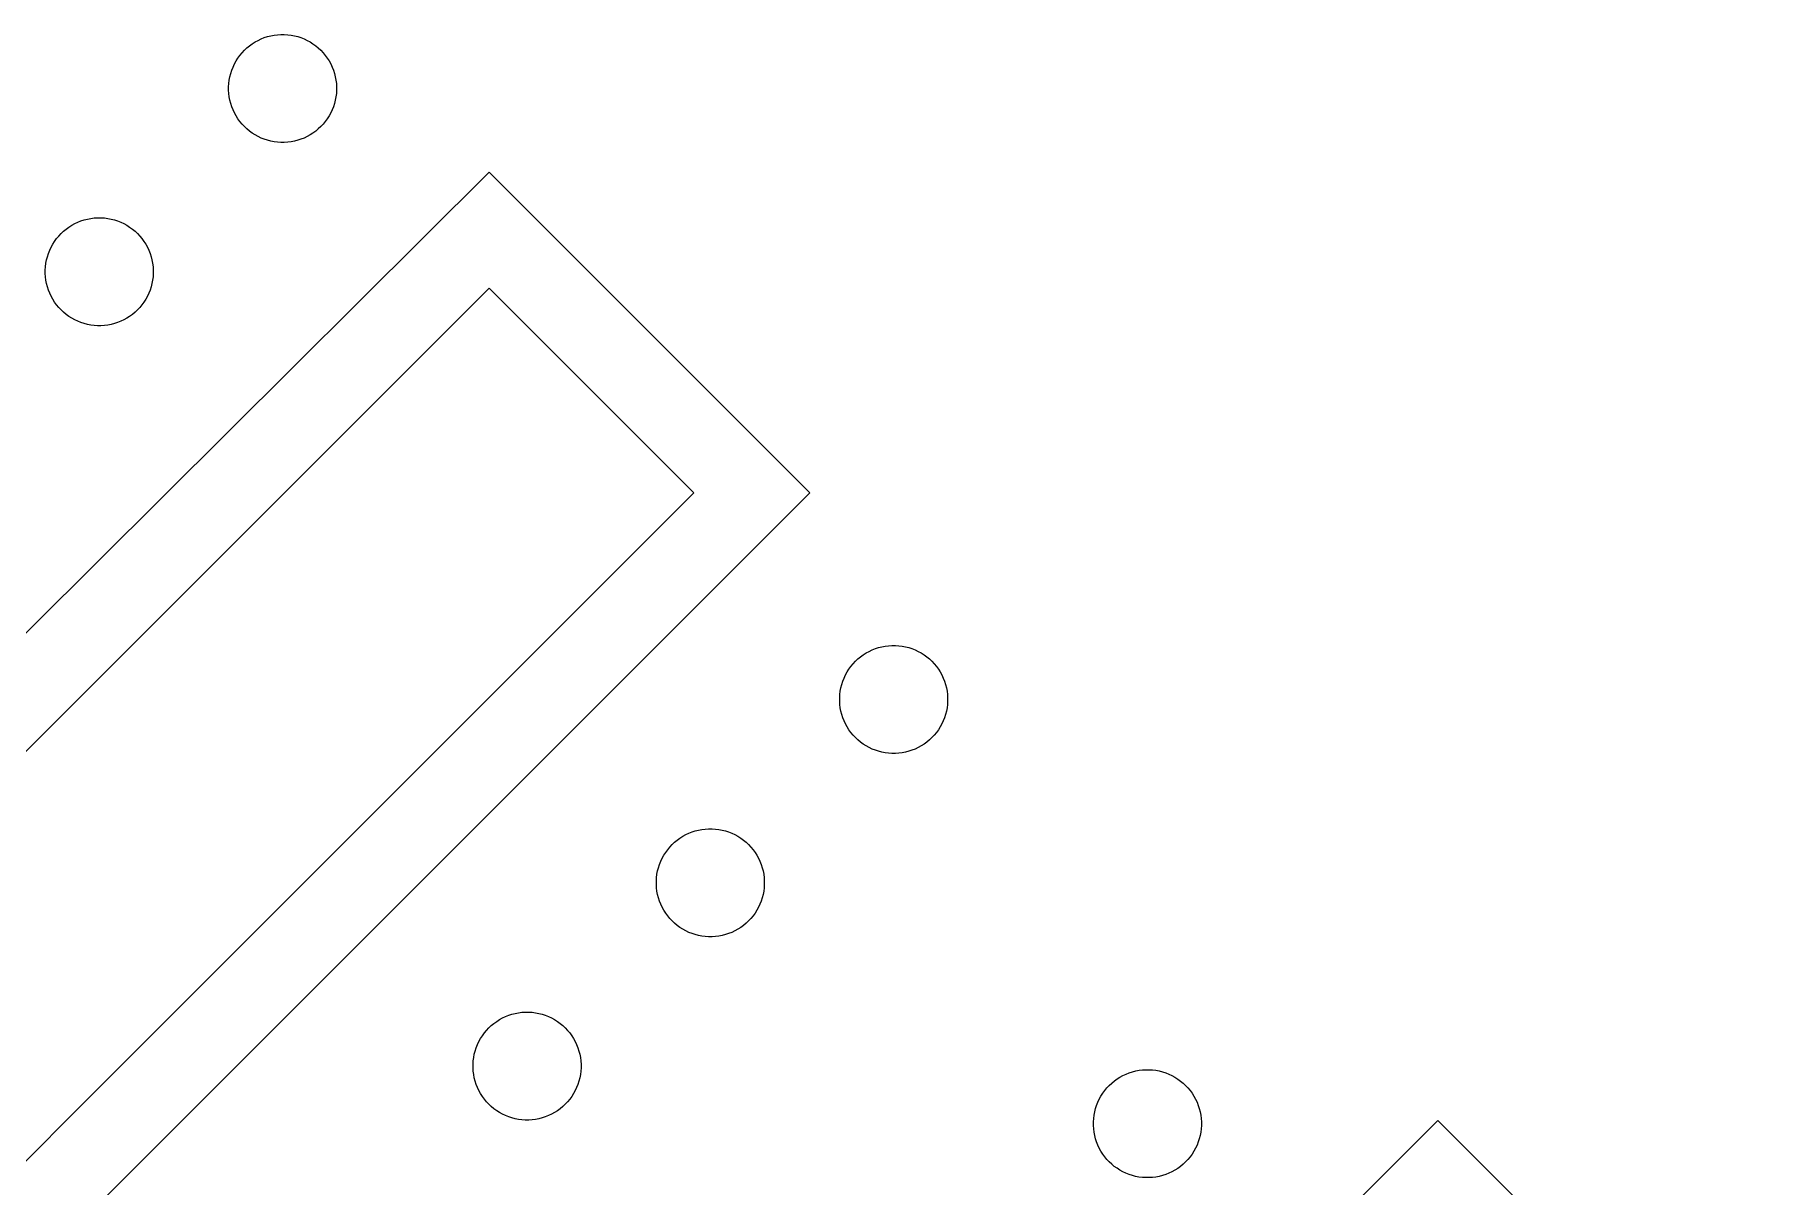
# Model space of a CAD drawing. Extents: x -16500 to 16500, y -16500 to 38576.
# Drawn here: x -5037 to -1047, y -5590 to -2923 of the extents above; entities that cross this region are included whole.
import ezdxf

# ---------------------------------------------------------------- set-up
doc = ezdxf.new("R2010")
doc.units = 0
doc.header["$MEASUREMENT"] = 0
doc.layers.add('Top', color=1, linetype='Continuous')
doc.layers.add('Vias', color=60, linetype='Continuous')

msp = doc.modelspace()

# ---------------------------------------------------------------- linework, layer by layer
at = {"layer": 'Top'}
msp.add_lwpolyline([(-8626.703, -10592.703), (-10016.875, -10016.875), (-10592.703, -8626.703), (-10016.875, -7236.531), (-8626.703, -6660.703), (-7761.531, -7019.069), (-7761.531, -6999.65), (-7473.412, -6999.65), (-6999.65, -7473.412), (-6488.412, -6962.174), (-6488.412, -6962.174), (-3510.785, -3984.547), (-3984.547, -3510.785), (-6962.174, -6488.412), (-6962.174, -6488.412), (-7473.412, -6999.65), (-7761.531, -6999.65), (-3984.547, -3242.085), (-3242.085, -3984.547), (-7019.069, -7761.531), (-6660.703, -8626.703), (-7236.531, -10016.875)], close=True, dxfattribs=at)
msp.add_lwpolyline([(-2017.97, -5666.171), (-1923.212, -5571.413), (-1923.212, -5571.413), (-1789.215, -5437.416), (-1046.753, -6179.879)], dxfattribs=at)
at = {"layer": 'Vias'}
for points in [[(-4466.478, -3173.277), (-4474.315, -3172.783), (-4482.106, -3171.799), (-4489.82, -3170.328), (-4497.426, -3168.375), (-4504.894, -3165.948), (-4512.195, -3163.058), (-4519.301, -3159.714), (-4526.182, -3155.931), (-4532.812, -3151.723), (-4539.165, -3147.108), (-4545.216, -3142.102), (-4550.94, -3136.727), (-4556.316, -3131.002), (-4561.321, -3124.952), (-4565.937, -3118.599), (-4570.145, -3111.968), (-4573.928, -3105.087), (-4577.271, -3097.982), (-4580.162, -3090.68), (-4582.588, -3083.212), (-4584.541, -3075.606), (-4586.013, -3067.893), (-4586.997, -3060.102), (-4587.49, -3052.265), (-4587.49, -3044.412), (-4586.997, -3036.575), (-4586.013, -3028.784), (-4584.541, -3021.07), (-4582.588, -3013.464), (-4580.162, -3005.996), (-4577.271, -2998.695), (-4573.928, -2991.589), (-4570.145, -2984.708), (-4565.937, -2978.078), (-4561.321, -2971.725), (-4556.316, -2965.674), (-4550.94, -2959.95), (-4545.216, -2954.574), (-4539.165, -2949.569), (-4532.812, -2944.953), (-4526.182, -2940.745), (-4519.301, -2936.962), (-4512.195, -2933.619), (-4504.894, -2930.728), (-4497.426, -2928.302), (-4489.82, -2926.349), (-4482.106, -2924.877), (-4474.315, -2923.893), (-4466.478, -2923.4), (-4458.625, -2923.4), (-4450.788, -2923.893), (-4442.997, -2924.877), (-4435.284, -2926.349), (-4427.678, -2928.302), (-4420.21, -2930.728), (-4412.908, -2933.619), (-4405.803, -2936.962), (-4398.922, -2940.745), (-4392.291, -2944.953), (-4385.938, -2949.569), (-4379.888, -2954.574), (-4374.163, -2959.95), (-4368.788, -2965.674), (-4363.782, -2971.725), (-4359.167, -2978.078), (-4354.959, -2984.708), (-4351.176, -2991.589), (-4347.832, -2998.695), (-4344.942, -3005.996), (-4342.515, -3013.464), (-4340.562, -3021.07), (-4339.091, -3028.784), (-4338.107, -3036.575), (-4337.613, -3044.412), (-4337.613, -3052.265), (-4338.107, -3060.102), (-4339.091, -3067.893), (-4340.562, -3075.606), (-4342.515, -3083.212), (-4344.942, -3090.68), (-4347.832, -3097.982), (-4351.176, -3105.087), (-4354.959, -3111.968), (-4359.167, -3118.599), (-4363.782, -3124.952), (-4368.788, -3131.002), (-4374.163, -3136.727), (-4379.888, -3142.102), (-4385.938, -3147.108), (-4392.291, -3151.723), (-4398.922, -3155.931), (-4405.803, -3159.714), (-4412.908, -3163.058), (-4420.21, -3165.948), (-4427.678, -3168.375), (-4435.284, -3170.328), (-4442.997, -3171.799), (-4450.788, -3172.783), (-4458.625, -3173.277)], [(-4890.742, -3597.541), (-4898.579, -3597.047), (-4906.37, -3596.063), (-4914.084, -3594.592), (-4921.69, -3592.639), (-4929.158, -3590.212), (-4936.459, -3587.322), (-4943.565, -3583.978), (-4950.446, -3580.195), (-4957.076, -3575.987), (-4963.429, -3571.372), (-4969.48, -3566.366), (-4975.204, -3560.991), (-4980.58, -3555.266), (-4985.585, -3549.216), (-4990.201, -3542.863), (-4994.409, -3536.232), (-4998.192, -3529.351), (-5001.535, -3522.246), (-5004.426, -3514.944), (-5006.852, -3507.476), (-5008.805, -3499.87), (-5010.277, -3492.157), (-5011.261, -3484.366), (-5011.754, -3476.529), (-5011.754, -3468.676), (-5011.261, -3460.839), (-5010.277, -3453.048), (-5008.805, -3445.334), (-5006.852, -3437.728), (-5004.426, -3430.26), (-5001.535, -3422.959), (-4998.192, -3415.853), (-4994.409, -3408.972), (-4990.201, -3402.342), (-4985.585, -3395.989), (-4980.58, -3389.938), (-4975.204, -3384.214), (-4969.48, -3378.838), (-4963.429, -3373.833), (-4957.076, -3369.217), (-4950.446, -3365.009), (-4943.565, -3361.226), (-4936.459, -3357.883), (-4929.158, -3354.992), (-4921.69, -3352.566), (-4914.084, -3350.613), (-4906.37, -3349.141), (-4898.579, -3348.157), (-4890.742, -3347.664), (-4882.889, -3347.664), (-4875.052, -3348.157), (-4867.261, -3349.141), (-4859.548, -3350.613), (-4851.942, -3352.566), (-4844.474, -3354.992), (-4837.172, -3357.883), (-4830.067, -3361.226), (-4823.186, -3365.009), (-4816.555, -3369.217), (-4810.202, -3373.833), (-4804.152, -3378.838), (-4798.427, -3384.214), (-4793.052, -3389.938), (-4788.046, -3395.989), (-4783.431, -3402.342), (-4779.223, -3408.972), (-4775.44, -3415.853), (-4772.096, -3422.959), (-4769.206, -3430.26), (-4766.779, -3437.728), (-4764.826, -3445.334), (-4763.355, -3453.048), (-4762.371, -3460.839), (-4761.877, -3468.676), (-4761.877, -3476.529), (-4762.371, -3484.366), (-4763.355, -3492.157), (-4764.826, -3499.87), (-4766.779, -3507.476), (-4769.206, -3514.944), (-4772.096, -3522.246), (-4775.44, -3529.351), (-4779.223, -3536.232), (-4783.431, -3542.863), (-4788.046, -3549.216), (-4793.052, -3555.266), (-4798.427, -3560.991), (-4804.152, -3566.366), (-4810.202, -3571.372), (-4816.555, -3575.987), (-4823.186, -3580.195), (-4830.067, -3583.978), (-4837.172, -3587.322), (-4844.474, -3590.212), (-4851.942, -3592.639), (-4859.548, -3594.592), (-4867.261, -3596.063), (-4875.052, -3597.047), (-4882.889, -3597.541)], [(-3052.265, -4587.49), (-3060.102, -4586.997), (-3067.893, -4586.013), (-3075.606, -4584.541), (-3083.212, -4582.588), (-3090.68, -4580.162), (-3097.982, -4577.271), (-3105.087, -4573.928), (-3111.968, -4570.145), (-3118.599, -4565.937), (-3124.952, -4561.321), (-3131.002, -4556.316), (-3136.727, -4550.94), (-3142.102, -4545.216), (-3147.108, -4539.165), (-3151.723, -4532.812), (-3155.931, -4526.182), (-3159.714, -4519.301), (-3163.058, -4512.195), (-3165.948, -4504.894), (-3168.375, -4497.426), (-3170.328, -4489.82), (-3171.799, -4482.106), (-3172.783, -4474.315), (-3173.277, -4466.478), (-3173.277, -4458.625), (-3172.783, -4450.788), (-3171.799, -4442.997), (-3170.328, -4435.284), (-3168.375, -4427.678), (-3165.948, -4420.21), (-3163.058, -4412.908), (-3159.714, -4405.803), (-3155.931, -4398.922), (-3151.723, -4392.291), (-3147.108, -4385.938), (-3142.102, -4379.888), (-3136.727, -4374.163), (-3131.002, -4368.788), (-3124.952, -4363.782), (-3118.599, -4359.167), (-3111.968, -4354.959), (-3105.087, -4351.176), (-3097.982, -4347.832), (-3090.68, -4344.942), (-3083.212, -4342.515), (-3075.606, -4340.562), (-3067.893, -4339.091), (-3060.102, -4338.107), (-3052.265, -4337.613), (-3044.412, -4337.613), (-3036.575, -4338.107), (-3028.784, -4339.091), (-3021.07, -4340.562), (-3013.464, -4342.515), (-3005.996, -4344.942), (-2998.695, -4347.832), (-2991.589, -4351.176), (-2984.708, -4354.959), (-2978.078, -4359.167), (-2971.725, -4363.782), (-2965.674, -4368.788), (-2959.95, -4374.163), (-2954.574, -4379.888), (-2949.569, -4385.938), (-2944.953, -4392.291), (-2940.745, -4398.922), (-2936.962, -4405.803), (-2933.619, -4412.908), (-2930.728, -4420.21), (-2928.302, -4427.678), (-2926.349, -4435.284), (-2924.877, -4442.997), (-2923.893, -4450.788), (-2923.4, -4458.625), (-2923.4, -4466.478), (-2923.893, -4474.315), (-2924.877, -4482.106), (-2926.349, -4489.82), (-2928.302, -4497.426), (-2930.728, -4504.894), (-2933.619, -4512.195), (-2936.962, -4519.301), (-2940.745, -4526.182), (-2944.953, -4532.812), (-2949.569, -4539.165), (-2954.574, -4545.216), (-2959.95, -4550.94), (-2965.674, -4556.316), (-2971.725, -4561.321), (-2978.078, -4565.937), (-2984.708, -4570.145), (-2991.589, -4573.928), (-2998.695, -4577.271), (-3005.996, -4580.162), (-3013.464, -4582.588), (-3021.07, -4584.541), (-3028.784, -4586.013), (-3036.575, -4586.997), (-3044.412, -4587.49)], [(-3476.529, -5011.754), (-3484.366, -5011.261), (-3492.157, -5010.277), (-3499.87, -5008.805), (-3507.476, -5006.852), (-3514.944, -5004.426), (-3522.246, -5001.535), (-3529.351, -4998.192), (-3536.232, -4994.409), (-3542.863, -4990.201), (-3549.216, -4985.585), (-3555.266, -4980.58), (-3560.991, -4975.204), (-3566.366, -4969.48), (-3571.372, -4963.429), (-3575.987, -4957.076), (-3580.195, -4950.446), (-3583.978, -4943.565), (-3587.322, -4936.459), (-3590.212, -4929.158), (-3592.639, -4921.69), (-3594.592, -4914.084), (-3596.063, -4906.37), (-3597.047, -4898.579), (-3597.541, -4890.742), (-3597.541, -4882.889), (-3597.047, -4875.052), (-3596.063, -4867.261), (-3594.592, -4859.548), (-3592.639, -4851.942), (-3590.212, -4844.474), (-3587.322, -4837.172), (-3583.978, -4830.067), (-3580.195, -4823.186), (-3575.987, -4816.555), (-3571.372, -4810.202), (-3566.366, -4804.152), (-3560.991, -4798.427), (-3555.266, -4793.052), (-3549.216, -4788.046), (-3542.863, -4783.431), (-3536.232, -4779.223), (-3529.351, -4775.44), (-3522.246, -4772.096), (-3514.944, -4769.206), (-3507.476, -4766.779), (-3499.87, -4764.826), (-3492.157, -4763.355), (-3484.366, -4762.371), (-3476.529, -4761.877), (-3468.676, -4761.877), (-3460.839, -4762.371), (-3453.048, -4763.355), (-3445.334, -4764.826), (-3437.728, -4766.779), (-3430.26, -4769.206), (-3422.959, -4772.096), (-3415.853, -4775.44), (-3408.972, -4779.223), (-3402.342, -4783.431), (-3395.989, -4788.046), (-3389.938, -4793.052), (-3384.214, -4798.427), (-3378.838, -4804.152), (-3373.833, -4810.202), (-3369.217, -4816.555), (-3365.009, -4823.186), (-3361.226, -4830.067), (-3357.883, -4837.172), (-3354.992, -4844.474), (-3352.566, -4851.942), (-3350.613, -4859.548), (-3349.141, -4867.261), (-3348.157, -4875.052), (-3347.664, -4882.889), (-3347.664, -4890.742), (-3348.157, -4898.579), (-3349.141, -4906.37), (-3350.613, -4914.084), (-3352.566, -4921.69), (-3354.992, -4929.158), (-3357.883, -4936.459), (-3361.226, -4943.565), (-3365.009, -4950.446), (-3369.217, -4957.076), (-3373.833, -4963.429), (-3378.838, -4969.48), (-3384.214, -4975.204), (-3389.938, -4980.58), (-3395.989, -4985.585), (-3402.342, -4990.201), (-3408.972, -4994.409), (-3415.853, -4998.192), (-3422.959, -5001.535), (-3430.26, -5004.426), (-3437.728, -5006.852), (-3445.334, -5008.805), (-3453.048, -5010.277), (-3460.839, -5011.261), (-3468.676, -5011.754)], [(-3900.793, -5436.018), (-3908.63, -5435.525), (-3916.421, -5434.541), (-3924.134, -5433.069), (-3931.74, -5431.116), (-3939.208, -5428.69), (-3946.51, -5425.799), (-3953.615, -5422.456), (-3960.496, -5418.673), (-3967.127, -5414.465), (-3973.48, -5409.849), (-3979.53, -5404.844), (-3985.255, -5399.468), (-3990.63, -5393.744), (-3995.636, -5387.693), (-4000.251, -5381.34), (-4004.459, -5374.71), (-4008.242, -5367.829), (-4011.586, -5360.723), (-4014.476, -5353.422), (-4016.903, -5345.954), (-4018.856, -5338.348), (-4020.327, -5330.634), (-4021.311, -5322.843), (-4021.805, -5315.006), (-4021.805, -5307.153), (-4021.311, -5299.316), (-4020.327, -5291.525), (-4018.856, -5283.812), (-4016.903, -5276.206), (-4014.476, -5268.738), (-4011.586, -5261.436), (-4008.242, -5254.331), (-4004.459, -5247.45), (-4000.251, -5240.819), (-3995.636, -5234.466), (-3990.63, -5228.416), (-3985.255, -5222.691), (-3979.53, -5217.316), (-3973.48, -5212.31), (-3967.127, -5207.695), (-3960.496, -5203.487), (-3953.615, -5199.704), (-3946.51, -5196.36), (-3939.208, -5193.47), (-3931.74, -5191.043), (-3924.134, -5189.09), (-3916.421, -5187.619), (-3908.63, -5186.635), (-3900.793, -5186.141), (-3892.94, -5186.141), (-3885.103, -5186.635), (-3877.312, -5187.619), (-3869.598, -5189.09), (-3861.992, -5191.043), (-3854.524, -5193.47), (-3847.223, -5196.36), (-3840.117, -5199.704), (-3833.236, -5203.487), (-3826.606, -5207.695), (-3820.253, -5212.31), (-3814.202, -5217.316), (-3808.478, -5222.691), (-3803.102, -5228.416), (-3798.097, -5234.466), (-3793.481, -5240.819), (-3789.273, -5247.45), (-3785.49, -5254.331), (-3782.147, -5261.436), (-3779.256, -5268.738), (-3776.83, -5276.206), (-3774.877, -5283.812), (-3773.405, -5291.525), (-3772.421, -5299.316), (-3771.928, -5307.153), (-3771.928, -5315.006), (-3772.421, -5322.843), (-3773.405, -5330.634), (-3774.877, -5338.348), (-3776.83, -5345.954), (-3779.256, -5353.422), (-3782.147, -5360.723), (-3785.49, -5367.829), (-3789.273, -5374.71), (-3793.481, -5381.34), (-3798.097, -5387.693), (-3803.102, -5393.744), (-3808.478, -5399.468), (-3814.202, -5404.844), (-3820.253, -5409.849), (-3826.606, -5414.465), (-3833.236, -5418.673), (-3840.117, -5422.456), (-3847.223, -5425.799), (-3854.524, -5428.69), (-3861.992, -5431.116), (-3869.598, -5433.069), (-3877.312, -5434.541), (-3885.103, -5435.525), (-3892.94, -5436.018)], [(-2457.104, -5569.322), (-2464.957, -5569.321), (-2472.794, -5568.826), (-2480.585, -5567.84), (-2488.298, -5566.367), (-2495.904, -5564.412), (-2503.371, -5561.984), (-2510.672, -5559.092), (-2517.777, -5555.747), (-2524.657, -5551.962), (-2531.287, -5547.753), (-2537.639, -5543.136), (-2543.688, -5538.13), (-2549.411, -5532.753), (-2554.786, -5527.027), (-2559.79, -5520.976), (-2564.404, -5514.622), (-2568.611, -5507.991), (-2572.392, -5501.109), (-2575.734, -5494.003), (-2578.624, -5486.701), (-2581.049, -5479.232), (-2583, -5471.625), (-2584.47, -5463.911), (-2585.452, -5456.121), (-2585.944, -5448.283), (-2585.942, -5440.431), (-2585.447, -5432.593), (-2584.461, -5424.803), (-2582.988, -5417.09), (-2581.034, -5409.484), (-2578.606, -5402.016), (-2575.713, -5394.716), (-2572.368, -5387.611), (-2568.584, -5380.73), (-2564.375, -5374.101), (-2559.758, -5367.749), (-2554.751, -5361.699), (-2549.374, -5355.976), (-2543.649, -5350.602), (-2537.597, -5345.598), (-2531.243, -5340.983), (-2524.612, -5336.777), (-2517.73, -5332.995), (-2510.624, -5329.653), (-2503.322, -5326.764), (-2495.853, -5324.339), (-2488.247, -5322.388), (-2480.533, -5320.918), (-2472.742, -5319.935), (-2464.905, -5319.444), (-2457.052, -5319.446), (-2449.215, -5319.94), (-2441.424, -5320.926), (-2433.711, -5322.399), (-2426.106, -5324.354), (-2418.638, -5326.782), (-2411.337, -5329.674), (-2404.232, -5333.019), (-2397.352, -5336.804), (-2390.722, -5341.013), (-2384.37, -5345.63), (-2378.321, -5350.636), (-2372.598, -5356.013), (-2367.223, -5361.739), (-2362.219, -5367.79), (-2357.605, -5374.144), (-2353.398, -5380.775), (-2349.617, -5387.658), (-2346.275, -5394.764), (-2343.386, -5402.065), (-2340.961, -5409.534), (-2339.009, -5417.141), (-2337.539, -5424.855), (-2336.557, -5432.646), (-2336.065, -5440.483), (-2336.067, -5448.336), (-2336.562, -5456.173), (-2337.548, -5463.963), (-2339.021, -5471.677), (-2340.975, -5479.282), (-2343.403, -5486.75), (-2346.296, -5494.051), (-2349.641, -5501.155), (-2353.425, -5508.036), (-2357.634, -5514.665), (-2362.251, -5521.017), (-2367.258, -5527.067), (-2372.635, -5532.79), (-2378.36, -5538.164), (-2384.412, -5543.168), (-2390.766, -5547.783), (-2397.397, -5551.989), (-2404.279, -5555.771), (-2411.385, -5559.113), (-2418.687, -5562.002), (-2426.156, -5564.427), (-2433.762, -5566.378), (-2441.476, -5567.848), (-2449.267, -5568.831)]]:
    msp.add_lwpolyline(points, close=True, dxfattribs=at)

doc.saveas('drawing.dxf')
